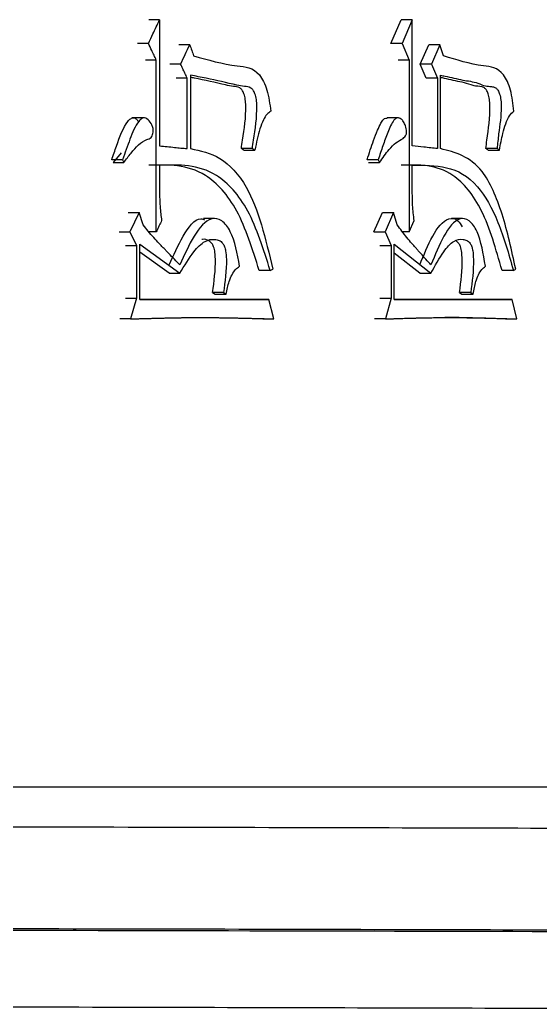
# Model space of a CAD drawing. Header units: millimetres. Extents: x 2271 to 4415, y 823 to 2339.
# Drawn here: x 3186.83 to 3190.9, y 1039.03 to 1046.79 of the extents above; entities that cross this region are included whole.
import ezdxf

# ---------------------------------------------------------------- set-up
doc = ezdxf.new("R2010")
doc.units = ezdxf.units.MM

msp = doc.modelspace()

# ---------------------------------------------------------------- linework, layer by layer
at = {"color": 7, "linetype": 'Continuous', "lineweight": 25}
for p, q in [((3187.9257, 1046.7947), (3187.8406, 1046.7947)), ((3187.9257, 1046.7947), (3187.9256, 1045.8103)), ((3189.7337, 1046.6109), (3189.8139, 1046.7948)), ((3189.9016, 1046.7948), (3189.8139, 1046.7948)), ((3189.9016, 1046.7948), (3189.8212, 1046.6109)), ((3189.9015, 1045.8104), (3189.9016, 1046.7948)), ((3187.838, 1046.6108), (3187.7531, 1046.6108)), ((3188.1613, 1046.6), (3188.0759, 1046.6)), ((3189.8212, 1046.6109), (3189.7337, 1046.6109)), ((3189.8212, 1046.6109), (3189.878, 1046.4811)), ((3189.9641, 1046.4486), (3190.0294, 1046.6)), ((3190.1173, 1046.6), (3190.0294, 1046.6)), ((3190.1173, 1046.6), (3190.0519, 1046.4486)), ((3190.1453, 1046.5135), (3190.1173, 1046.6)), ((3187.8999, 1046.481), (3187.8149, 1046.481)), ((3187.8999, 1045.1397), (3187.8999, 1046.481)), ((3188.0898, 1046.4486), (3188.0046, 1046.4486)), ((3189.878, 1046.4811), (3189.7904, 1046.4811)), ((3189.878, 1046.4811), (3189.8779, 1045.1397)), ((3190.0519, 1046.4486), (3189.9641, 1046.4486)), ((3190.0108, 1046.3404), (3189.9641, 1046.4486)), ((3190.0519, 1046.4486), (3190.0987, 1046.3404)), ((3188.1409, 1046.3404), (3188.0556, 1046.3404)), ((3188.1409, 1045.7887), (3188.1409, 1046.3404)), ((3188.1664, 1046.362), (3188.1664, 1045.7887)), ((3190.0987, 1046.3404), (3190.0108, 1046.3404)), ((3190.0987, 1046.3404), (3190.0986, 1045.7888)), ((3190.122, 1045.7887), (3190.122, 1046.362)), ((3187.7968, 1046.0282), (3187.7114, 1046.0282)), ((3189.7924, 1046.0282), (3189.7044, 1046.0282)), ((3188.6507, 1045.7888), (3188.5647, 1045.7888)), ((3190.5646, 1045.7888), (3190.4761, 1045.7888)), ((3187.6247, 1045.7564), (3187.5615, 1045.6806)), ((3188.5847, 1045.7779), (3188.6708, 1045.7779)), ((3190.4944, 1045.7779), (3190.5829, 1045.7779)), ((3187.6357, 1045.7022), (3187.551, 1045.7022)), ((3187.5615, 1045.6806), (3187.6462, 1045.6806)), ((3187.6357, 1045.7022), (3187.6462, 1045.6806)), ((3187.9256, 1045.6589), (3187.9256, 1045.4426)), ((3189.6357, 1045.7022), (3189.5484, 1045.7022)), ((3189.6357, 1045.7022), (3189.6453, 1045.6805)), ((3189.9015, 1045.4426), (3189.9015, 1045.6589)), ((3187.6808, 1045.2911), (3187.7656, 1045.2911)), ((3187.7656, 1045.2911), (3187.693, 1045.1397)), ((3187.7966, 1045.1938), (3187.7656, 1045.2911)), ((3189.6009, 1045.1397), (3189.6674, 1045.2911)), ((3189.6674, 1045.2911), (3189.7548, 1045.2911)), ((3189.7548, 1045.2911), (3189.6882, 1045.1397)), ((3189.7833, 1045.1938), (3189.7548, 1045.2911)), ((3188.3553, 1045.2426), (3188.2697, 1045.2426)), ((3189.8779, 1045.1397), (3189.9157, 1045.2262)), ((3190.2948, 1045.2426), (3190.2067, 1045.2426)), ((3187.6082, 1045.1397), (3187.693, 1045.1397)), ((3187.693, 1045.1397), (3187.7448, 1045.0315)), ((3187.8999, 1045.1397), (3187.8404, 1045.1397)), ((3189.6009, 1045.1397), (3189.6882, 1045.1397)), ((3189.6882, 1045.1397), (3189.7358, 1045.0315)), ((3189.8779, 1045.1397), (3189.8234, 1045.1397)), ((3187.6601, 1045.0315), (3187.7448, 1045.0315)), ((3187.7448, 1045.0315), (3187.7448, 1044.6204)), ((3187.7708, 1045.0423), (3188.0847, 1044.8152)), ((3187.7708, 1044.6096), (3187.7708, 1045.0423)), ((3189.6484, 1045.0315), (3189.7358, 1045.0315)), ((3189.7358, 1045.0315), (3189.7358, 1044.6205)), ((3189.7596, 1045.0424), (3190.0472, 1044.8152)), ((3189.7596, 1044.6097), (3189.7596, 1045.0424)), ((3187.9994, 1044.8152), (3187.7708, 1044.9808)), ((3189.9594, 1044.8152), (3189.7596, 1044.9732)), ((3187.9994, 1044.8152), (3188.0847, 1044.8152)), ((3188.7902, 1044.8368), (3188.81, 1044.8476)), ((3189.9594, 1044.8152), (3190.0472, 1044.8152)), ((3190.6919, 1044.8368), (3190.71, 1044.8477)), ((3188.4249, 1044.6637), (3188.3392, 1044.6637)), ((3188.3392, 1044.6637), (3188.3594, 1044.6529)), ((3188.3594, 1044.6529), (3188.4451, 1044.6529)), ((3188.4249, 1044.6637), (3188.4451, 1044.6529)), ((3190.3584, 1044.6638), (3190.2702, 1044.6638)), ((3190.2702, 1044.6638), (3190.2886, 1044.6529)), ((3190.2886, 1044.6529), (3190.3769, 1044.6529)), ((3190.3584, 1044.6638), (3190.3769, 1044.6529)), ((3187.6601, 1044.6204), (3187.7448, 1044.6204)), ((3187.7448, 1044.6204), (3187.6981, 1044.4582)), ((3188.7803, 1044.6096), (3187.7708, 1044.6096)), ((3187.7708, 1044.6096), (3188.6941, 1044.6096)), ((3188.6941, 1044.6096), (3188.7803, 1044.6096)), ((3188.82, 1044.4582), (3188.7803, 1044.6096)), ((3189.6484, 1044.6205), (3189.7358, 1044.6205)), ((3189.7358, 1044.6205), (3189.693, 1044.4582)), ((3190.6829, 1044.6097), (3189.7596, 1044.6097)), ((3189.7596, 1044.6097), (3190.5942, 1044.6097)), ((3190.5942, 1044.6097), (3190.6829, 1044.6097)), ((3190.7191, 1044.4582), (3190.6829, 1044.6097)), ((3187.6981, 1044.4582), (3187.6134, 1044.4582)), ((3188.7337, 1044.4582), (3188.6105, 1044.4611)), ((3188.7337, 1044.4582), (3188.82, 1044.4582)), ((3189.693, 1044.4582), (3189.6056, 1044.4582)), ((3190.6304, 1044.4582), (3190.7191, 1044.4582))]:
    msp.add_line(p, q, dxfattribs=at)
at = {"color": 7, "linetype": 'Continuous', "lineweight": 25, "flags": 128}
for points in [[(3189.558, 1045.6805), (3189.5886, 1045.6805), (3189.617, 1045.6805), (3189.6453, 1045.6805)], [(3188.7902, 1044.8368), (3188.7552, 1044.8368), (3188.7296, 1044.8368), (3188.704, 1044.8368)], [(3190.6919, 1044.8368), (3190.6559, 1044.8368), (3190.6296, 1044.8368), (3190.6033, 1044.8368)]]:
    msp.add_lwpolyline(points, dxfattribs=at)
at = {"color": 7, "linetype": 'Continuous', "lineweight": 25}
for points, knots in [([(3187.838, 1046.6108), (3187.8499, 1046.6358), (3187.8705, 1046.6789), (3187.8997, 1046.7402), (3187.917, 1046.7766), (3187.9257, 1046.7947)], [0, 0, 0, 0, 0.407194, 0.703597, 1, 1, 1, 1]), ([(3187.8999, 1046.481), (3187.894, 1046.4935), (3187.8821, 1046.5185), (3187.8614, 1046.5617), (3187.8467, 1046.5925), (3187.838, 1046.6108)], [0, 0, 0, 0, 0.288432, 0.576865, 1, 1, 1, 1]), ([(3188.0898, 1046.4486), (3188.1017, 1046.4738), (3188.1256, 1046.5243), (3188.1494, 1046.5748), (3188.1613, 1046.6)], [0, 0, 0, 0, 0.499999, 1, 1, 1, 1]), ([(3188.1613, 1046.6), (3188.1664, 1046.5856), (3188.1766, 1046.5567), (3188.1868, 1046.5279), (3188.1919, 1046.5135)], [0, 0, 0, 0, 0.5, 1, 1, 1, 1]), ([(3188.1919, 1046.5135), (3188.3039, 1046.4818), (3188.474, 1046.4336), (3188.6863, 1046.4232), (3188.7724, 1046.249), (3188.7875, 1046.1378), (3188.7952, 1046.0808)], [0, 0, 0, 0, 0.492344, 0.747305, 0.87043, 1, 1, 1, 1]), ([(3190.6965, 1046.0808), (3190.6894, 1046.1378), (3190.6757, 1046.249), (3190.5971, 1046.4232), (3190.4033, 1046.4337), (3190.2478, 1046.4818), (3190.1453, 1046.5135)], [0, 0, 0, 0, 0.12954, 0.252639, 0.50766, 1, 1, 1, 1]), ([(3188.1409, 1046.3404), (3188.135, 1046.3529), (3188.1236, 1046.3771), (3188.1065, 1046.4132), (3188.0954, 1046.4368), (3188.0898, 1046.4486)], [0, 0, 0, 0, 0.346119, 0.673059, 1, 1, 1, 1]), ([(3188.6507, 1045.7888), (3188.6538, 1045.8108), (3188.669, 1045.9202), (3188.6908, 1046.0483), (3188.6833, 1046.1728), (3188.673, 1046.2155), (3188.6577, 1046.2472), (3188.6298, 1046.2724), (3188.5856, 1046.2738), (3188.47, 1046.2971), (3188.3294, 1046.3326), (3188.2076, 1046.3546), (3188.1664, 1046.362)], [0, 0, 0, 0, 0.047616, 0.236668, 0.271199, 0.305853, 0.333079, 0.360338, 0.428756, 0.509882, 0.834445, 1, 1, 1, 1]), ([(3188.5647, 1045.7888), (3188.5678, 1045.8109), (3188.583, 1045.9206), (3188.6049, 1046.0489), (3188.5971, 1046.1735), (3188.5868, 1046.2161), (3188.5714, 1046.2475), (3188.5433, 1046.2727), (3188.4986, 1046.2737), (3188.3809, 1046.2988), (3188.2691, 1046.3267), (3188.1767, 1046.3439), (3188.1664, 1046.3459)], [0, 0, 0, 0, 0.053959, 0.268193, 0.307139, 0.346224, 0.376934, 0.407674, 0.48592, 0.579355, 0.953164, 1, 1, 1, 1]), ([(3190.122, 1046.362), (3190.1337, 1046.3598), (3190.1921, 1046.3486), (3190.2897, 1046.3226), (3190.3957, 1046.3112), (3190.4693, 1046.2759), (3190.516, 1046.2758), (3190.5495, 1046.2687), (3190.5717, 1046.2465), (3190.586, 1046.2128), (3190.5951, 1046.1677), (3190.5996, 1046.06), (3190.5786, 1045.9358), (3190.5682, 1045.827), (3190.5646, 1045.7888)], [0, 0, 0, 0, 0.051282, 0.25636, 0.431754, 0.51946, 0.589456, 0.639546, 0.668094, 0.696777, 0.732309, 0.768498, 0.918801, 1, 1, 1, 1]), ([(3190.4761, 1045.7888), (3190.4789, 1045.8109), (3190.4929, 1045.9208), (3190.513, 1046.0492), (3190.5057, 1046.1739), (3190.4962, 1046.2164), (3190.4822, 1046.2477), (3190.449, 1046.2798), (3190.4065, 1046.2708), (3190.349, 1046.2916), (3190.2916, 1046.3092), (3190.222, 1046.3198), (3190.1657, 1046.3353), (3190.1322, 1046.3419), (3190.122, 1046.344)], [0, 0, 0, 0, 0.054921, 0.272966, 0.312507, 0.352188, 0.383382, 0.414603, 0.535292, 0.594414, 0.712513, 0.830508, 0.948503, 1, 1, 1, 1]), ([(3187.551, 1045.7022), (3187.5635, 1045.7374), (3187.601, 1045.8435), (3187.6446, 1045.9691), (3187.6992, 1046.0252), (3187.723, 1046.0328), (3187.7447, 1046.0213), (3187.7558, 1046.0062), (3187.7611, 1045.999)], [0, 0, 0, 0, 0.230285, 0.693302, 0.776377, 0.859882, 0.933594, 1, 1, 1, 1]), ([(3187.6462, 1045.6806), (3187.6646, 1045.7052), (3187.7201, 1045.7793), (3187.7912, 1045.8525), (3187.853, 1045.8668), (3187.8683, 1045.8891), (3187.8743, 1045.9077), (3187.8768, 1045.9276), (3187.8757, 1045.9467), (3187.8703, 1045.9664), (3187.8545, 1045.9942), (3187.833, 1046.0194), (3187.807, 1046.0323), (3187.7842, 1046.025), (3187.74, 1045.9808), (3187.6924, 1045.8611), (3187.6548, 1045.7557), (3187.6357, 1045.7022)], [0, 0, 0, 0, 0.109651, 0.330682, 0.3864, 0.404634, 0.422868, 0.441529, 0.456387, 0.471247, 0.497612, 0.560433, 0.593185, 0.625961, 0.670922, 0.833212, 1, 1, 1, 1]), ([(3188.7952, 1046.0808), (3188.7846, 1046.0737), (3188.7631, 1046.0594), (3188.7341, 1046.0098), (3188.7089, 1045.9436), (3188.6876, 1045.863), (3188.6764, 1045.8063), (3188.6708, 1045.7779)], [0, 0, 0, 0, 0.1624123, 0.328967, 0.5495924, 0.7738532, 1, 1, 1, 1]), ([(3189.5484, 1045.7022), (3189.5646, 1045.7531), (3189.5898, 1045.8327), (3189.6266, 1045.9273), (3189.6527, 1045.9827), (3189.674, 1046.0171), (3189.6914, 1046.0291), (3189.701, 1046.0275), (3189.7044, 1046.027)], [0, 0, 0, 0, 0.3851135, 0.6027918, 0.7681525, 0.8746939, 0.9554268, 1, 1, 1, 1]), ([(3189.6453, 1045.6805), (3189.6695, 1045.7155), (3189.7099, 1045.7738), (3189.7718, 1045.8388), (3189.8156, 1045.8574), (3189.8417, 1045.8795), (3189.8504, 1045.8919), (3189.8552, 1045.9042), (3189.8571, 1045.9178), (3189.8562, 1045.9361), (3189.8505, 1045.9628), (3189.8382, 1045.9933), (3189.8188, 1046.0178), (3189.7976, 1046.0292), (3189.7763, 1046.0288), (3189.7433, 1045.9976), (3189.7099, 1045.9172), (3189.6704, 1045.8126), (3189.6473, 1045.7391), (3189.6357, 1045.7022)], [0, 0, 0, 0, 0.156412, 0.260868, 0.365462, 0.392662, 0.410241, 0.42134, 0.432549, 0.445637, 0.467959, 0.506678, 0.545841, 0.586947, 0.621916, 0.6571, 0.775363, 0.887354, 1, 1, 1, 1]), ([(3190.5829, 1045.7779), (3190.5909, 1045.8219), (3190.6041, 1045.8939), (3190.6306, 1045.9836), (3190.6587, 1046.0502), (3190.684, 1046.0707), (3190.6965, 1046.0808)], [0, 0, 0, 0, 0.349071, 0.571765, 0.789358, 1, 1, 1, 1]), ([(3187.9256, 1045.8103), (3187.9647, 1045.8064), (3188.0202, 1045.8009), (3188.0919, 1045.7937), (3188.1245, 1045.7904), (3188.1409, 1045.7887)], [0, 0, 0, 0, 0.542952, 0.771476, 1, 1, 1, 1]), ([(3188.1664, 1045.7887), (3188.2447, 1045.7729), (3188.4023, 1045.7411), (3188.6644, 1045.4613), (3188.7542, 1045.0831), (3188.81, 1044.8476)], [0, 0, 0, 0, 0.271558, 0.546438, 1, 1, 1, 1]), ([(3188.5847, 1045.7779), (3188.583, 1045.7788), (3188.5797, 1045.7807), (3188.573, 1045.7843), (3188.568, 1045.787), (3188.5647, 1045.7888)], [0, 0, 0, 0, 0.25319, 0.506384, 1, 1, 1, 1]), ([(3188.6507, 1045.7888), (3188.6524, 1045.7878), (3188.6566, 1045.7856), (3188.6633, 1045.782), (3188.6683, 1045.7793), (3188.6708, 1045.7779)], [0, 0, 0, 0, 0.252887, 0.626447, 1, 1, 1, 1]), ([(3190.0986, 1045.7888), (3190.0809, 1045.7907), (3190.0454, 1045.7946), (3189.9797, 1045.8018), (3189.9317, 1045.8071), (3189.9015, 1045.8104)], [0, 0, 0, 0, 0.2714755, 0.542951, 1, 1, 1, 1]), ([(3190.71, 1044.8477), (3190.6781, 1044.9944), (3190.6153, 1045.2831), (3190.4302, 1045.7108), (3190.2377, 1045.7595), (3190.122, 1045.7887)], [0, 0, 0, 0, 0.2918042, 0.5741123, 1, 1, 1, 1]), ([(3190.4944, 1045.7779), (3190.4929, 1045.7789), (3190.4898, 1045.7807), (3190.4837, 1045.7843), (3190.4792, 1045.787), (3190.4762, 1045.7888)], [0, 0, 0, 0, 0.253186, 0.506379, 1, 1, 1, 1]), ([(3190.5829, 1045.7779), (3190.5799, 1045.7798), (3190.5738, 1045.7834), (3190.5677, 1045.787), (3190.5646, 1045.7888)], [0, 0, 0, 0, 0.499996, 1, 1, 1, 1]), ([(3188.704, 1044.8368), (3188.6521, 1045.003), (3188.5507, 1045.3278), (3188.2413, 1045.6694), (3187.992, 1045.6629), (3187.8406, 1045.6589)], [0, 0, 0, 0, 0.291237, 0.569425, 1, 1, 1, 1]), ([(3188.7902, 1044.8368), (3188.7382, 1045.003), (3188.6366, 1045.3279), (3188.3268, 1045.6694), (3188.0773, 1045.6629), (3187.9256, 1045.6589)], [0, 0, 0, 0, 0.291092, 0.569283, 1, 1, 1, 1]), ([(3190.6033, 1044.8368), (3190.5559, 1045.003), (3190.4634, 1045.3279), (3190.1808, 1045.6695), (3189.9526, 1045.6629), (3189.8139, 1045.6589)], [0, 0, 0, 0, 0.291237, 0.569425, 1, 1, 1, 1]), ([(3189.9015, 1045.6589), (3190.0826, 1045.6608), (3190.3375, 1045.6633), (3190.5818, 1045.2214), (3190.6548, 1044.9664), (3190.6919, 1044.8368)], [0, 0, 0, 0, 0.546872, 0.769893, 1, 1, 1, 1]), ([(3187.9256, 1045.4426), (3187.9261, 1045.4063), (3187.927, 1045.3331), (3187.9364, 1045.262), (3187.9411, 1045.2262)], [0, 0, 0, 0, 0.495714, 1, 1, 1, 1]), ([(3189.9157, 1045.2262), (3189.911, 1045.266), (3189.9026, 1045.3372), (3189.9019, 1045.4103), (3189.9015, 1045.4426)], [0, 0, 0, 0, 0.558835, 1, 1, 1, 1]), ([(3188.5507, 1044.8693), (3188.5327, 1044.9685), (3188.5056, 1045.1182), (3188.4139, 1045.236), (3188.3061, 1045.256), (3188.1874, 1045.1116), (3188.1194, 1044.9583), (3188.0847, 1044.8801)], [0, 0, 0, 0, 0.250217, 0.37779, 0.502112, 0.745933, 1, 1, 1, 1]), ([(3189.9594, 1044.8801), (3189.9912, 1044.9587), (3190.0536, 1045.1127), (3190.1606, 1045.2527), (3190.2507, 1045.2433), (3190.2809, 1045.1949), (3190.2919, 1045.1773)], [0, 0, 0, 0, 0.366502, 0.718078, 0.897344, 1, 1, 1, 1]), ([(3190.4733, 1044.8693), (3190.4569, 1044.9685), (3190.4321, 1045.1182), (3190.3484, 1045.236), (3190.2498, 1045.2561), (3190.1412, 1045.1116), (3190.079, 1044.9583), (3190.0472, 1044.8801)], [0, 0, 0, 0, 0.25015, 0.377758, 0.502112, 0.745934, 1, 1, 1, 1]), ([(3188.0847, 1044.8801), (3188.0558, 1044.9097), (3188.0233, 1044.943), (3187.9872, 1044.9803), (3187.9782, 1044.9896), (3187.9691, 1044.9989), (3187.9601, 1045.0083), (3187.9511, 1045.0177), (3187.9384, 1045.0309), (3187.9005, 1045.0704), (3187.8509, 1045.1251), (3187.81, 1045.1769), (3187.7966, 1045.1938)], [0, 0, 0, 0, 0.297523, 0.334713, 0.371903, 0.390498, 0.427689, 0.464879, 0.483474, 0.557855, 0.855503, 1, 1, 1, 1]), ([(3187.9411, 1045.2262), (3187.9351, 1045.2137), (3187.9253, 1045.1931), (3187.9116, 1045.1642), (3187.9038, 1045.1479), (3187.8999, 1045.1397)], [0, 0, 0, 0, 0.432643, 0.716321, 1, 1, 1, 1]), ([(3187.9994, 1044.8801), (3188.034, 1044.9562), (3188.1017, 1045.1053), (3188.2065, 1045.2541), (3188.2676, 1045.2366), (3188.2777, 1045.2338)], [0, 0, 0, 0, 0.46552, 0.912082, 1, 1, 1, 1]), ([(3190.0472, 1044.8801), (3190.0208, 1044.9097), (3189.991, 1044.943), (3189.9579, 1044.9803), (3189.9496, 1044.9896), (3189.9414, 1044.999), (3189.9331, 1045.0083), (3189.9248, 1045.0177), (3189.9133, 1045.0309), (3189.8785, 1045.0704), (3189.8331, 1045.1251), (3189.7956, 1045.1769), (3189.7833, 1045.1938)], [0, 0, 0, 0, 0.2975225, 0.3347128, 0.3719031, 0.3904982, 0.4276885, 0.4648788, 0.4834739, 0.5578545, 0.8555026, 1, 1, 1, 1]), ([(3188.0847, 1044.8152), (3188.1197, 1044.8743), (3188.179, 1044.9747), (3188.2733, 1045.0711), (3188.3434, 1045.0844), (3188.3904, 1045.0735), (3188.4172, 1045.0556), (3188.4344, 1045.024), (3188.4448, 1044.9816), (3188.4528, 1044.8582), (3188.4373, 1044.7501), (3188.4249, 1044.6637)], [0, 0, 0, 0, 0.236471, 0.400892, 0.534168, 0.588802, 0.643894, 0.675813, 0.707612, 0.766357, 1, 1, 1, 1]), ([(3188.3392, 1044.6637), (3188.3517, 1044.7513), (3188.3666, 1044.8551), (3188.3593, 1044.9775), (3188.3504, 1045.0206), (3188.3333, 1045.0526), (3188.3035, 1045.0746), (3188.2761, 1045.0859), (3188.2579, 1045.0791), (3188.2567, 1045.0786)], [0, 0, 0, 0, 0.478517, 0.567585, 0.657403, 0.721203, 0.808864, 0.987094, 1, 1, 1, 1]), ([(3190.0472, 1044.8152), (3190.0793, 1044.8745), (3190.1337, 1044.975), (3190.22, 1045.0713), (3190.2841, 1045.0844), (3190.327, 1045.0735), (3190.3514, 1045.0556), (3190.3671, 1045.0241), (3190.3765, 1044.9816), (3190.3839, 1044.8583), (3190.3698, 1044.7502), (3190.3584, 1044.6638)], [0, 0, 0, 0, 0.237031, 0.40138, 0.534635, 0.589033, 0.643886, 0.675792, 0.707579, 0.7663, 1, 1, 1, 1]), ([(3190.2702, 1044.6638), (3190.2817, 1044.7515), (3190.2953, 1044.8556), (3190.2885, 1044.9781), (3190.2803, 1045.021), (3190.2646, 1045.053), (3190.2518, 1045.0625), (3190.2444, 1045.0681)], [0, 0, 0, 0, 0.591957, 0.701657, 0.812291, 0.891111, 1, 1, 1, 1]), ([(3188.4451, 1044.6529), (3188.4521, 1044.6867), (3188.4636, 1044.7419), (3188.4907, 1044.8051), (3188.5185, 1044.8466), (3188.54, 1044.8618), (3188.5507, 1044.8693)], [0, 0, 0, 0, 0.34974, 0.571287, 0.787704, 1, 1, 1, 1]), ([(3190.3769, 1044.6529), (3190.3833, 1044.6867), (3190.3938, 1044.7419), (3190.4186, 1044.8051), (3190.4439, 1044.8466), (3190.4636, 1044.8618), (3190.4733, 1044.8693)], [0, 0, 0, 0, 0.34974, 0.571287, 0.787704, 1, 1, 1, 1]), ([(3187.6981, 1044.4582), (3187.708, 1044.4585), (3187.7227, 1044.4589), (3187.7424, 1044.4595), (3187.7571, 1044.46), (3187.7718, 1044.4604), (3187.7865, 1044.4609), (3187.8012, 1044.4613), (3187.8159, 1044.4617), (3187.8306, 1044.4622), (3187.8501, 1044.4627), (3187.8697, 1044.4633), (3187.8892, 1044.4638), (3187.9038, 1044.4642), (3187.9233, 1044.4647), (3187.9428, 1044.4652), (3187.9623, 1044.4656), (3187.9769, 1044.466), (3187.9915, 1044.4663), (3188.0109, 1044.4667), (3188.0303, 1044.4671), (3188.0497, 1044.4675), (3188.0643, 1044.4677), (3188.0788, 1044.4679), (3188.0982, 1044.4682), (3188.1175, 1044.4685), (3188.1368, 1044.4687), (3188.1489, 1044.4688), (3188.1586, 1044.4689), (3188.1658, 1044.4689), (3188.1731, 1044.469), (3188.1827, 1044.469), (3188.1923, 1044.4691), (3188.202, 1044.4691), (3188.2092, 1044.4691), (3188.2164, 1044.4692), (3188.2237, 1044.4692), (3188.2309, 1044.4692), (3188.2369, 1044.4692), (3188.2417, 1044.4692), (3188.2453, 1044.4692), (3188.2501, 1044.4692), (3188.2549, 1044.4692), (3188.2597, 1044.4692), (3188.2646, 1044.4692), (3188.2706, 1044.4691), (3188.2778, 1044.4691), (3188.2874, 1044.4691), (3188.297, 1044.469), (3188.3066, 1044.469), (3188.3138, 1044.4689), (3188.3234, 1044.4689), (3188.3353, 1044.4688), (3188.3497, 1044.4686), (3188.3641, 1044.4685), (3188.3784, 1044.4683), (3188.3976, 1044.4681), (3188.4167, 1044.4678), (3188.4358, 1044.4676), (3188.4501, 1044.4673), (3188.4644, 1044.4671), (3188.4835, 1044.4667), (3188.5025, 1044.4664), (3188.5215, 1044.466), (3188.5358, 1044.4657), (3188.55, 1044.4654), (3188.569, 1044.4649), (3188.588, 1044.4645), (3188.607, 1044.464), (3188.6212, 1044.4637), (3188.6401, 1044.4632), (3188.659, 1044.4627), (3188.6779, 1044.4622), (3188.6921, 1044.4618), (3188.7062, 1044.4614), (3188.7251, 1044.4609), (3188.7439, 1044.4604), (3188.7628, 1044.4598), (3188.7769, 1044.4594), (3188.796, 1044.4589), (3188.8103, 1044.4585), (3188.82, 1044.4582)], [0, 0, 0, 0, 0.025705, 0.038557, 0.05141, 0.064262, 0.077115, 0.089967, 0.102819, 0.115672, 0.128524, 0.154229, 0.167082, 0.179934, 0.192786, 0.218491, 0.231344, 0.244196, 0.257049, 0.269901, 0.295606, 0.308458, 0.321311, 0.334163, 0.347016, 0.37272, 0.385573, 0.398425, 0.404851, 0.411278, 0.417704, 0.42413, 0.436983, 0.443409, 0.449835, 0.456261, 0.462687, 0.469114, 0.47554, 0.478753, 0.481966, 0.485179, 0.491605, 0.494818, 0.498032, 0.504458, 0.510884, 0.51731, 0.530163, 0.536589, 0.543015, 0.549441, 0.562294, 0.575146, 0.587999, 0.600851, 0.613703, 0.639408, 0.652261, 0.665113, 0.677966, 0.690818, 0.716523, 0.729375, 0.742228, 0.75508, 0.767933, 0.793637, 0.80649, 0.819342, 0.832195, 0.857899, 0.870752, 0.883604, 0.896457, 0.909309, 0.935014, 0.947866, 0.960719, 0.973571, 1, 1, 1, 1]), ([(3189.693, 1044.4582), (3189.702, 1044.4585), (3189.7155, 1044.459), (3189.7335, 1044.4596), (3189.747, 1044.46), (3189.7605, 1044.4605), (3189.774, 1044.4609), (3189.7875, 1044.4613), (3189.8009, 1044.4618), (3189.8144, 1044.4622), (3189.8323, 1044.4628), (3189.8502, 1044.4633), (3189.8681, 1044.4638), (3189.8815, 1044.4642), (3189.8994, 1044.4647), (3189.9173, 1044.4652), (3189.9351, 1044.4657), (3189.9485, 1044.466), (3189.9618, 1044.4663), (3189.9796, 1044.4667), (3189.9974, 1044.4671), (3190.0152, 1044.4675), (3190.0285, 1044.4677), (3190.0418, 1044.468), (3190.0595, 1044.4682), (3190.0772, 1044.4685), (3190.0949, 1044.4687), (3190.106, 1044.4688), (3190.1148, 1044.4689), (3190.1215, 1044.469), (3190.1281, 1044.469), (3190.1369, 1044.4691), (3190.1457, 1044.4691), (3190.1546, 1044.4692), (3190.1612, 1044.4692), (3190.1678, 1044.4692), (3190.1744, 1044.4692), (3190.181, 1044.4692), (3190.1865, 1044.4692), (3190.1909, 1044.4692), (3190.1942, 1044.4692), (3190.1986, 1044.4692), (3190.203, 1044.4692), (3190.2074, 1044.4692), (3190.2118, 1044.4692), (3190.2173, 1044.4692), (3190.2239, 1044.4692), (3190.2327, 1044.4691), (3190.2414, 1044.4691), (3190.2502, 1044.469), (3190.2568, 1044.469), (3190.2656, 1044.4689), (3190.2765, 1044.4688), (3190.2897, 1044.4687), (3190.3028, 1044.4685), (3190.3159, 1044.4684), (3190.3334, 1044.4681), (3190.3509, 1044.4679), (3190.3683, 1044.4676), (3190.3814, 1044.4674), (3190.3945, 1044.4671), (3190.4119, 1044.4668), (3190.4293, 1044.4664), (3190.4467, 1044.466), (3190.4597, 1044.4657), (3190.4727, 1044.4654), (3190.4901, 1044.465), (3190.5074, 1044.4645), (3190.5247, 1044.4641), (3190.5377, 1044.4637), (3190.555, 1044.4632), (3190.5722, 1044.4627), (3190.5895, 1044.4622), (3190.6024, 1044.4618), (3190.6153, 1044.4615), (3190.6325, 1044.4609), (3190.6497, 1044.4604), (3190.6669, 1044.4599), (3190.6798, 1044.4595), (3190.6972, 1044.4589), (3190.7103, 1044.4585), (3190.7191, 1044.4582)], [0, 0, 0, 0, 0.025705, 0.038557, 0.05141, 0.064262, 0.077115, 0.089967, 0.102819, 0.115672, 0.128524, 0.154229, 0.167082, 0.179934, 0.192786, 0.218491, 0.231344, 0.244196, 0.257049, 0.269901, 0.295606, 0.308458, 0.321311, 0.334163, 0.347016, 0.37272, 0.385573, 0.398425, 0.404851, 0.411278, 0.417704, 0.42413, 0.436983, 0.443409, 0.449835, 0.456261, 0.462687, 0.469114, 0.47554, 0.478753, 0.481966, 0.485179, 0.491605, 0.494818, 0.498032, 0.504458, 0.510884, 0.51731, 0.530163, 0.536589, 0.543015, 0.549441, 0.562294, 0.575146, 0.587999, 0.600851, 0.613703, 0.639408, 0.652261, 0.665113, 0.677966, 0.690818, 0.716523, 0.729375, 0.742228, 0.75508, 0.767932, 0.793637, 0.80649, 0.819342, 0.832195, 0.857899, 0.870752, 0.883604, 0.896457, 0.909309, 0.935014, 0.947866, 0.960719, 0.973571, 1, 1, 1, 1]), ([(3190.6304, 1044.4582), (3190.4927, 1044.4634), (3190.3359, 1044.4693), (3190.1758, 1044.4692), (3190.1563, 1044.4692)], [0, 0, 0, 0, 0.87795, 1, 1, 1, 1]), ([(3134.3545, 1040.8033), (3135.0008, 1040.8033), (3138.2361, 1040.8033), (3143.9881, 1040.8034), (3150.1877, 1040.8035), (3156.1971, 1040.8035), (3160.8366, 1040.8036), (3166.3738, 1040.8036), (3170.5822, 1040.8036), (3175.5166, 1040.8037), (3180.1143, 1040.8037), (3184.2094, 1040.8037), (3187.891, 1040.8038), (3190.4995, 1040.8038), (3193.3096, 1040.8039), (3195.18, 1040.804), (3197.2082, 1040.8041), (3197.9645, 1040.8041), (3198.4932, 1040.8042)], [0, 0, 0, 0, 0.020124, 0.100733, 0.181328, 0.221587, 0.302184, 0.342442, 0.423039, 0.463298, 0.543894, 0.624491, 0.664749, 0.745346, 0.785604, 0.8662, 0.906458, 1, 1, 1, 1]), ([(3109.1773, 1040.5325), (3111.572, 1040.5332), (3116.3773, 1040.5345), (3123.7014, 1040.5353), (3129.6457, 1040.5353), (3134.1777, 1040.5347), (3137.3107, 1040.5342), (3140.4269, 1040.5334), (3143.5207, 1040.5325), (3146.5861, 1040.5314), (3149.6176, 1040.5301), (3153.8716, 1040.528), (3159.412, 1040.5247), (3166.156, 1040.5195), (3172.8835, 1040.5128), (3178.6045, 1040.5054), (3183.325, 1040.4978), (3187.1278, 1040.4904), (3190.5619, 1040.4821), (3193.5203, 1040.4731), (3195.9738, 1040.4634), (3197.0193, 1040.4565), (3197.5511, 1040.4531)], [0, 0, 0, 0, 0.060834, 0.1220737, 0.183719, 0.2102711, 0.2368979, 0.2635992, 0.2903751, 0.3172255, 0.3441506, 0.3711502, 0.4324096, 0.4986217, 0.5697855, 0.6458999, 0.6994123, 0.7551267, 0.8130428, 0.8731605, 0.9354796, 1, 1, 1, 1]), ([(3198.3072, 1039.6539), (3197.8074, 1039.6572), (3196.8216, 1039.6637), (3194.541, 1039.673), (3191.7803, 1039.6816), (3188.5519, 1039.6897), (3184.9412, 1039.697), (3180.3952, 1039.7047), (3174.7921, 1039.7124), (3168.0734, 1039.7196), (3161.1707, 1039.7254), (3154.2413, 1039.7298), (3147.4172, 1039.7331), (3140.8072, 1039.7353), (3134.4973, 1039.7367), (3127.9754, 1039.7373), (3121.3932, 1039.7371), (3114.9147, 1039.7361), (3110.9088, 1039.735), (3109.0365, 1039.7345)], [0, 0, 0, 0, 0.060587, 0.1195299, 0.1768287, 0.2324833, 0.2864935, 0.3388593, 0.4142998, 0.4860434, 0.5540892, 0.6184368, 0.6790855, 0.7360349, 0.7892846, 0.838834, 0.8991333, 0.9528558, 1, 1, 1, 1]), ([(3198.8439, 1039.64), (3198.1191, 1039.6445), (3196.6693, 1039.6536), (3192.879, 1039.6665), (3187.9809, 1039.6786), (3181.9403, 1039.6896), (3174.8923, 1039.6993), (3166.9494, 1039.7076), (3158.2498, 1039.7143), (3148.9424, 1039.7193), (3139.1853, 1039.7226), (3129.1514, 1039.724), (3118.9911, 1039.7237), (3112.303, 1039.7219), (3108.9589, 1039.721)], [0, 0, 0, 0, 0.083333, 0.166667, 0.25, 0.333334, 0.416667, 0.5, 0.583334, 0.666667, 0.75, 0.833334, 0.916667, 1, 1, 1, 1]), ([(3108.8283, 1039.1323), (3111.853, 1039.1331), (3117.8895, 1039.1348), (3127.0426, 1039.1351), (3136.0846, 1039.1338), (3144.9119, 1039.1308), (3153.4041, 1039.1262), (3160.2486, 1039.121), (3165.7057, 1039.1159), (3170.0585, 1039.1112), (3174.5163, 1039.1057), (3178.9949, 1039.0991), (3183.1288, 1039.0919), (3186.8692, 1039.0841), (3190.1875, 1039.076), (3193.2228, 1039.0669), (3195.8749, 1039.057), (3198.1099, 1039.0463), (3199.0878, 1039.0388), (3199.5869, 1039.035)], [0, 0, 0, 0, 0.0746907, 0.1490623, 0.2231148, 0.2968479, 0.3702616, 0.4433557, 0.4832428, 0.5266364, 0.5735359, 0.623941, 0.6778511, 0.7254581, 0.7754993, 0.8279744, 0.882883, 0.940225, 1, 1, 1, 1])]:
    msp.add_open_spline(points, degree=3, knots=knots, dxfattribs=at)

doc.saveas('drawing.dxf')
